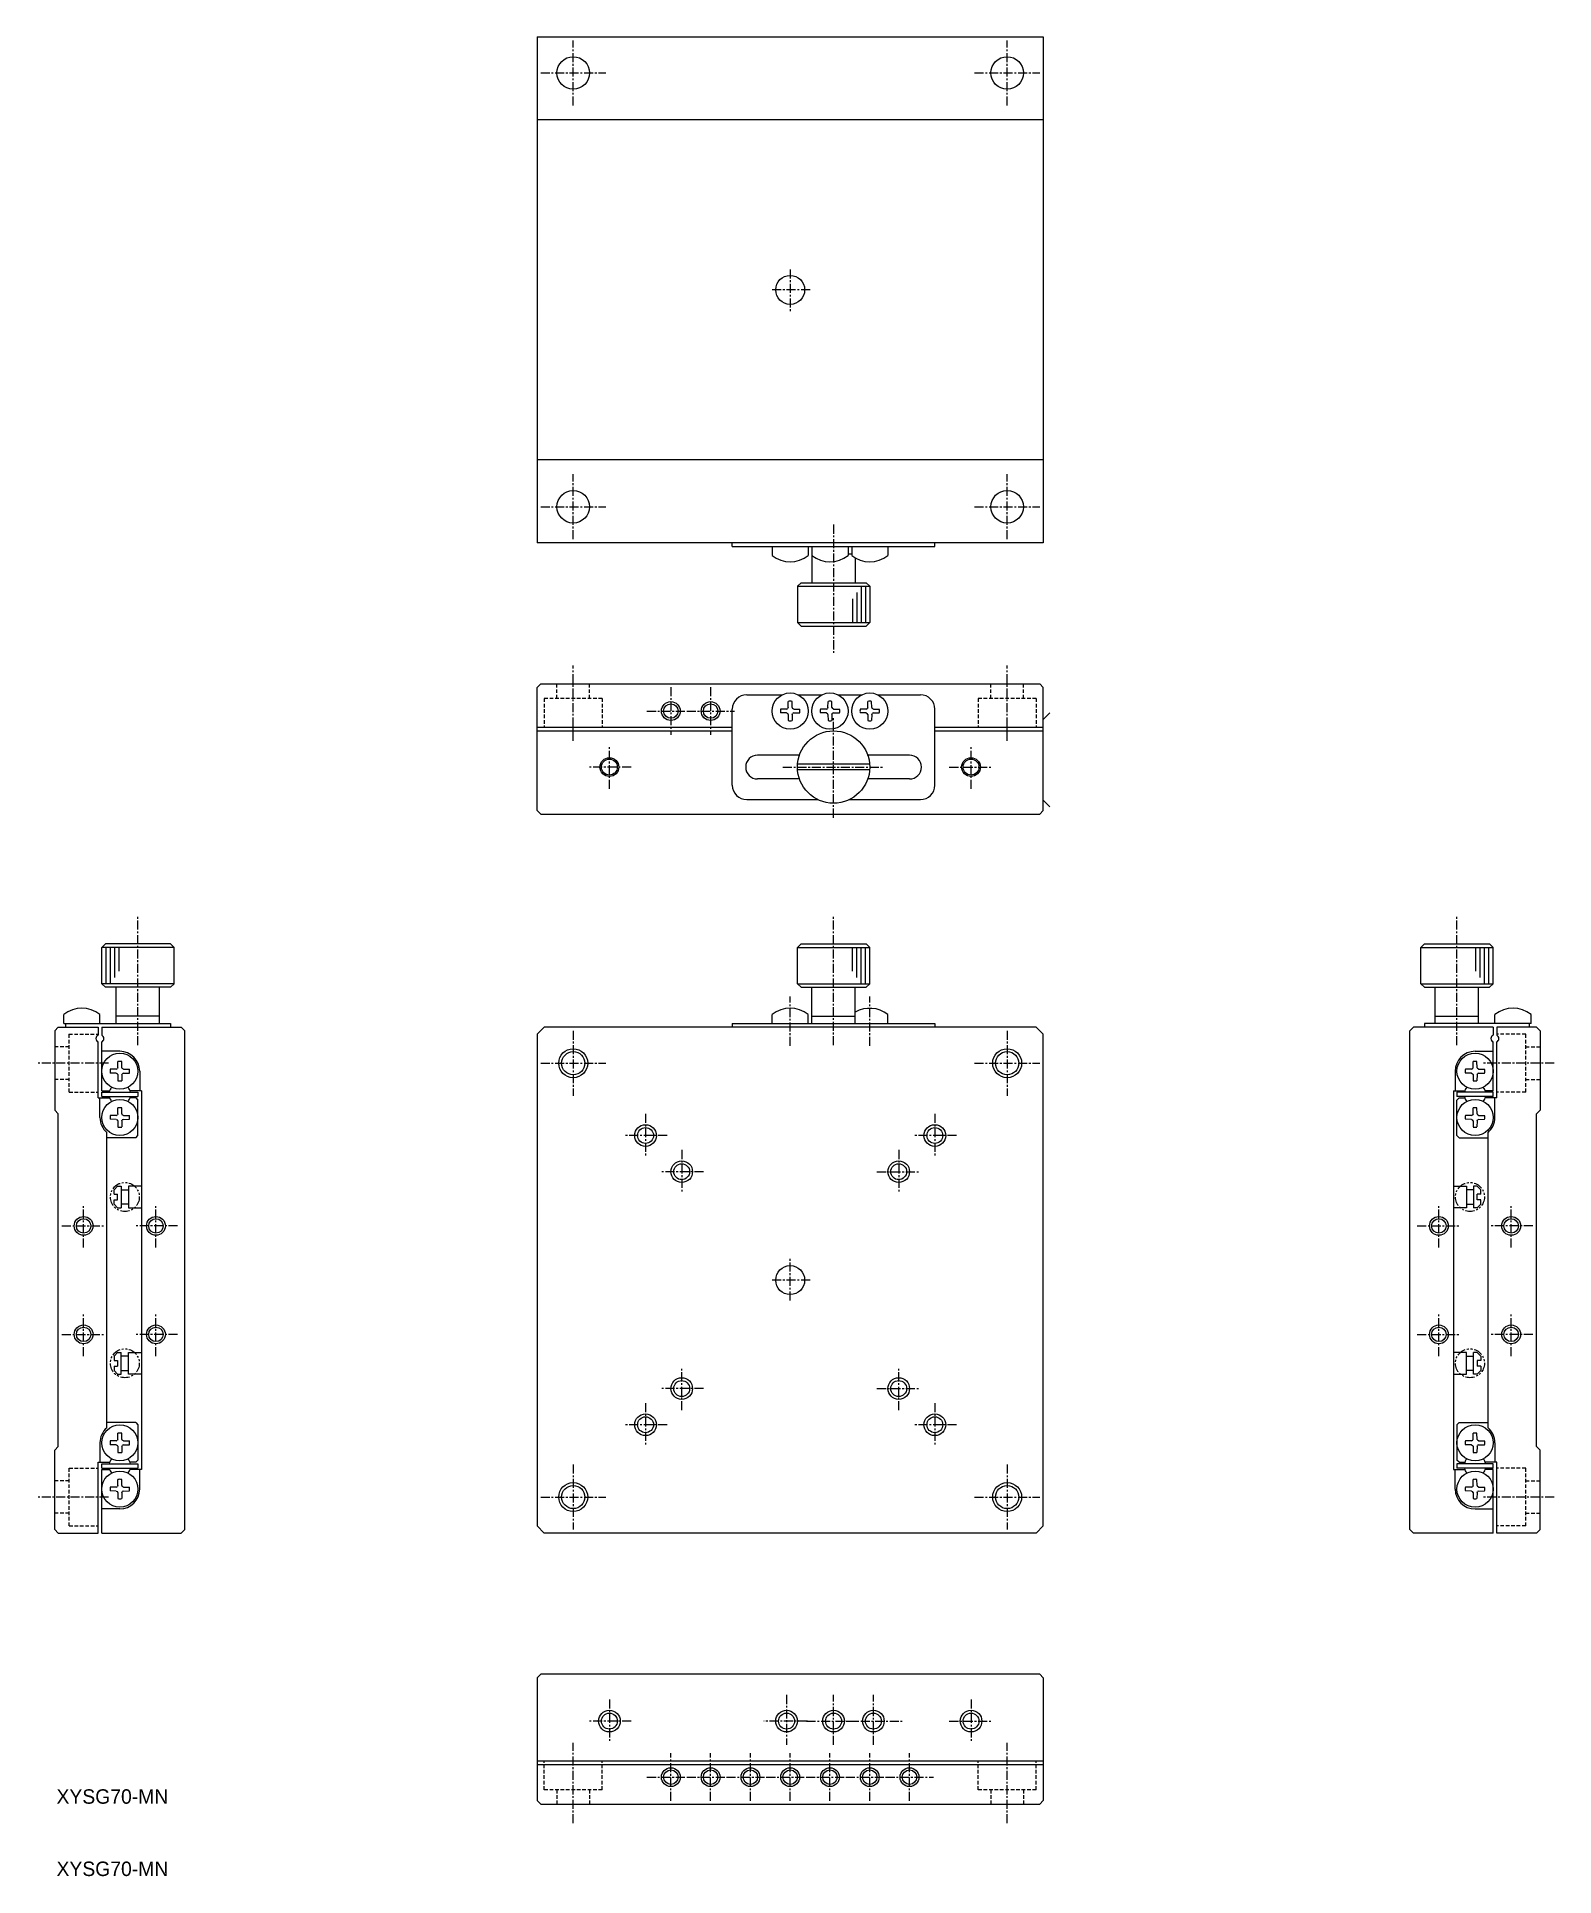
# Model space of a CAD drawing. Extents: x 83 to 293, y 58 to 313.
import ezdxf

# ---------------------------------------------------------------- set-up
doc = ezdxf.new("R2010")
doc.units = 0
for name, pattern in [('CENTER', [2, 1.25, -0.25, 0.25, -0.25]), ('DASHED', [0.75, 0.5, -0.25]), ('PHANTOM', [2.5, 1.25, -0.25, 0.25, -0.25, 0.25, -0.25])]:
    doc.linetypes.add(name, pattern=pattern)
doc.layers.get('0').update_dxf_attribs({"linetype": 'CONTINUOUS'})
doc.layers.add('CENTER', color=1, linetype='CENTER')

msp = doc.modelspace()

# ---------------------------------------------------------------- linework, layer by layer
at = {"color": 7, "linetype": 'CONTINUOUS'}
for p, q in [((152.49, 312.66), (222.49, 312.66)), ((152.49, 312.66), (152.49, 242.66)), ((222.49, 312.66), (222.49, 242.66)), ((222.49, 301.16), (152.49, 301.16)), ((222.49, 254.16), (152.49, 254.16)), ((222.49, 242.66), (152.49, 242.66)), ((179.49, 242.16), (179.49, 242.66)), ((179.49, 242.16), (207.49, 242.16)), ((184.99, 242.16), (184.99, 240.94)), ((189.99, 242.16), (189.99, 240.94)), ((190.49, 242.16), (190.49, 240.94)), ((195.49, 242.16), (195.49, 240.94)), ((195.99, 242.16), (195.99, 240.94)), ((200.99, 242.16), (200.99, 240.94)), ((207.49, 242.16), (207.49, 242.66)), ((190.49, 240.94), (190.49, 237.16)), ((195.49, 241.16), (195.99, 241.16)), ((196.49, 240.6), (196.49, 237.16)), ((188.49, 236.66), (188.99, 237.16)), ((188.49, 236.66), (198.49, 236.66)), ((188.49, 236.66), (188.49, 231.66)), ((188.99, 237.16), (197.99, 237.16)), ((197.99, 237.16), (198.49, 236.66)), ((198.49, 236.66), (198.49, 231.66)), ((188.49, 231.66), (198.49, 231.66)), ((188.99, 231.16), (188.49, 231.66)), ((198.49, 231.66), (197.99, 231.16)), ((188.99, 231.16), (197.99, 231.16)), ((152.99, 223.16), (152.49, 222.66)), ((152.49, 205.66), (152.49, 222.66)), ((152.99, 223.16), (221.99, 223.16)), ((181.49, 221.66), (186.4, 221.66)), ((188.58, 221.66), (191.9, 221.66)), ((194.08, 221.66), (197.4, 221.66)), ((199.58, 221.66), (205.49, 221.66)), ((221.99, 223.16), (222.49, 222.66)), ((222.49, 205.66), (222.49, 222.66)), ((179.49, 209.16), (179.49, 219.66)), ((186.99, 219.69), (186.16, 219.67)), ((186.99, 219.14), (186.16, 219.15)), ((186.99, 219.69), (187.15, 219.76)), ((186.99, 219.14), (187.15, 219.07)), ((187.21, 219.9), (187.15, 219.76)), ((187.21, 218.93), (187.15, 219.07)), ((187.21, 219.9), (187.23, 220.74)), ((187.21, 218.93), (187.23, 218.09)), ((187.76, 219.9), (187.75, 220.74)), ((187.76, 218.93), (187.75, 218.09)), ((187.76, 219.9), (187.82, 219.76)), ((187.76, 218.93), (187.82, 219.07)), ((187.99, 219.69), (187.82, 219.76)), ((187.99, 219.14), (187.82, 219.07)), ((187.99, 219.69), (188.81, 219.67)), ((187.99, 219.14), (188.81, 219.15)), ((192.49, 219.69), (191.66, 219.67)), ((192.49, 219.14), (191.66, 219.15)), ((192.49, 219.69), (192.65, 219.76)), ((192.49, 219.14), (192.65, 219.07)), ((192.71, 219.9), (192.65, 219.76)), ((192.71, 218.93), (192.65, 219.07)), ((192.71, 219.9), (192.73, 220.74)), ((192.71, 218.93), (192.73, 218.09)), ((193.26, 219.9), (193.25, 220.74)), ((193.26, 218.93), (193.25, 218.09)), ((193.26, 219.9), (193.32, 219.76)), ((193.26, 218.93), (193.32, 219.07)), ((193.49, 219.69), (193.32, 219.76)), ((193.49, 219.14), (193.32, 219.07)), ((193.49, 219.69), (194.31, 219.67)), ((193.49, 219.14), (194.31, 219.15)), ((197.99, 219.69), (197.16, 219.67)), ((197.99, 219.14), (197.16, 219.15)), ((197.99, 219.69), (198.15, 219.76)), ((197.99, 219.14), (198.15, 219.07)), ((198.21, 219.9), (198.15, 219.76)), ((198.21, 218.93), (198.15, 219.07)), ((198.21, 219.9), (198.23, 220.74)), ((198.21, 218.93), (198.23, 218.09)), ((198.76, 219.9), (198.75, 220.74)), ((198.76, 218.93), (198.75, 218.09)), ((198.76, 219.9), (198.82, 219.76)), ((198.76, 218.93), (198.82, 219.07)), ((198.99, 219.69), (198.82, 219.76)), ((198.99, 219.14), (198.82, 219.07)), ((198.99, 219.69), (199.81, 219.67)), ((198.99, 219.14), (199.81, 219.15)), ((207.49, 209.16), (207.49, 219.66)), ((152.49, 217.16), (179.49, 217.16)), ((152.49, 216.66), (179.49, 216.66)), ((207.49, 217.16), (222.49, 217.16)), ((207.49, 216.66), (222.49, 216.66)), ((188.84, 213.31), (182.99, 213.31)), ((198.47, 212.06), (188.5, 212.06)), ((198.47, 211.26), (188.5, 211.26)), ((203.99, 213.31), (198.13, 213.31)), ((188.7, 210.01), (182.99, 210.01)), ((203.99, 210.01), (198.27, 210.01)), ((181.49, 207.16), (191.31, 207.16)), ((195.67, 207.16), (205.49, 207.16)), ((152.99, 205.16), (152.49, 205.66)), ((152.99, 205.16), (221.99, 205.16)), ((222.49, 205.66), (221.99, 205.16)), ((92.3, 186.7), (92.8, 187.2)), ((102.3, 186.7), (92.3, 186.7)), ((92.3, 181.7), (92.3, 186.7)), ((101.8, 187.2), (92.8, 187.2)), ((101.8, 187.2), (102.3, 186.7)), ((102.3, 181.7), (102.3, 186.7)), ((188.99, 187.2), (188.49, 186.7)), ((188.49, 186.7), (198.49, 186.7)), ((188.49, 181.7), (188.49, 186.7)), ((188.99, 187.2), (197.99, 187.2)), ((198.49, 186.7), (197.99, 187.2)), ((198.49, 181.7), (198.49, 186.7)), ((275.18, 187.2), (274.68, 186.7)), ((274.68, 186.7), (284.68, 186.7)), ((274.68, 181.7), (274.68, 186.7)), ((275.18, 187.2), (284.18, 187.2)), ((284.68, 186.7), (284.18, 187.2)), ((284.68, 181.7), (284.68, 186.7)), ((102.3, 181.7), (92.3, 181.7)), ((92.8, 181.2), (92.3, 181.7)), ((101.8, 181.2), (92.8, 181.2)), ((94.3, 176.2), (94.3, 181.2)), ((100.3, 176.2), (100.3, 181.2)), ((102.3, 181.7), (101.8, 181.2)), ((188.49, 181.7), (198.49, 181.7)), ((188.49, 181.7), (188.99, 181.2)), ((188.99, 181.2), (197.99, 181.2)), ((190.49, 176.2), (190.49, 181.2)), ((196.49, 176.2), (196.49, 181.2)), ((197.99, 181.2), (198.49, 181.7)), ((274.68, 181.7), (284.68, 181.7)), ((274.68, 181.7), (275.18, 181.2)), ((275.18, 181.2), (284.18, 181.2)), ((276.68, 176.2), (276.68, 181.2)), ((282.68, 176.2), (282.68, 181.2)), ((284.18, 181.2), (284.68, 181.7)), ((86.3, 175.7), (85.8, 175.2)), ((86.3, 175.7), (91.8, 175.7)), ((87.05, 176.2), (87.05, 177.42)), ((87.05, 176.2), (101.8, 176.2)), ((87.3, 176.2), (87.3, 175.7)), ((91.8, 175.7), (91.8, 174.56)), ((92.05, 176.2), (92.05, 177.42)), ((92.3, 175.7), (103.3, 175.7)), ((92.3, 175.7), (92.3, 174.56)), ((100.3, 177.2), (94.3, 177.2)), ((101.8, 176.2), (101.8, 175.7)), ((103.3, 175.7), (103.8, 175.2)), ((152.49, 174.7), (153.49, 175.7)), ((221.49, 175.7), (153.49, 175.7)), ((179.49, 176.2), (179.49, 175.7)), ((179.49, 176.2), (207.49, 176.2)), ((184.99, 176.2), (184.99, 177.42)), ((189.99, 176.2), (189.99, 177.42)), ((190.49, 177.2), (196.49, 177.2)), ((200.99, 176.2), (200.99, 177.42)), ((207.49, 176.2), (207.49, 175.7)), ((222.49, 174.7), (221.49, 175.7)), ((273.68, 175.7), (273.18, 175.2)), ((284.68, 175.7), (273.68, 175.7)), ((275.18, 176.2), (275.18, 175.7)), ((289.93, 176.2), (275.18, 176.2)), ((276.68, 177.2), (282.68, 177.2)), ((284.68, 175.7), (284.68, 174.56)), ((284.93, 176.2), (284.93, 177.42)), ((285.18, 175.7), (285.18, 174.56)), ((290.68, 175.7), (285.18, 175.7)), ((289.68, 176.2), (289.68, 175.7)), ((289.93, 176.2), (289.93, 177.42)), ((290.68, 175.7), (291.18, 175.2)), ((85.8, 175.2), (85.8, 164.2)), ((91.8, 165.9), (91.8, 173.64)), ((92.3, 166.9), (92.3, 173.64)), ((103.8, 106.2), (103.8, 175.2)), ((152.49, 174.7), (152.49, 106.7)), ((222.49, 106.7), (222.49, 174.7)), ((273.18, 106.2), (273.18, 175.2)), ((284.68, 166.9), (284.68, 173.64)), ((285.18, 165.9), (285.18, 173.64)), ((291.18, 175.2), (291.18, 164.2)), ((94.8, 172.35), (92.3, 172.35)), ((94.52, 170.08), (94.54, 170.93)), ((95.07, 170.08), (95.06, 170.93)), ((281.91, 170.08), (281.92, 170.93)), ((282.18, 172.35), (284.68, 172.35)), ((282.46, 170.08), (282.44, 170.93)), ((94.3, 169.88), (93.47, 169.86)), ((94.3, 169.33), (93.47, 169.34)), ((94.3, 169.88), (94.46, 169.95)), ((94.3, 169.33), (94.46, 169.25)), ((94.52, 170.08), (94.46, 169.95)), ((94.52, 169.12), (94.46, 169.25)), ((94.52, 169.12), (94.54, 168.28)), ((95.07, 169.12), (95.06, 168.28)), ((95.07, 170.08), (95.13, 169.95)), ((95.07, 169.12), (95.13, 169.25)), ((95.29, 169.88), (95.13, 169.95)), ((95.29, 169.33), (95.13, 169.25)), ((95.29, 169.88), (96.12, 169.86)), ((95.29, 169.33), (96.12, 169.34)), ((97.55, 169.6), (97.55, 166.9)), ((279.43, 169.6), (279.43, 166.9)), ((281.68, 169.88), (280.86, 169.86)), ((281.68, 169.33), (280.86, 169.34)), ((281.68, 169.88), (281.85, 169.95)), ((281.68, 169.33), (281.85, 169.25)), ((281.91, 170.08), (281.85, 169.95)), ((281.91, 169.12), (281.85, 169.25)), ((281.91, 169.12), (281.92, 168.28)), ((282.46, 169.12), (282.44, 168.28)), ((282.46, 170.08), (282.52, 169.95)), ((282.46, 169.12), (282.52, 169.25)), ((282.68, 169.88), (282.52, 169.95)), ((282.68, 169.33), (282.52, 169.25)), ((282.68, 169.88), (283.51, 169.86)), ((282.68, 169.33), (283.51, 169.34)), ((91.8, 165.9), (93.38, 165.9)), ((92.05, 163.2), (92.05, 165.9)), ((92.3, 166.9), (93.38, 166.9)), ((92.3, 166.1), (92.3, 166.7)), ((92.3, 166.7), (97.3, 166.7)), ((92.3, 166.1), (97.3, 166.1)), ((97.8, 166.9), (96.21, 166.9)), ((97, 165.9), (96.21, 165.9)), ((97, 165.9), (97.3, 165.6)), ((97.3, 166.7), (97.3, 166.1)), ((97.3, 160.7), (97.3, 165.6)), ((97.8, 166.9), (97.8, 114.5)), ((279.18, 166.9), (279.18, 114.5)), ((279.18, 166.9), (280.77, 166.9)), ((279.68, 166.7), (279.68, 166.1)), ((284.68, 166.7), (279.68, 166.7)), ((284.68, 166.1), (279.68, 166.1)), ((279.98, 165.9), (279.68, 165.6)), ((279.68, 160.7), (279.68, 165.6)), ((279.98, 165.9), (280.77, 165.9)), ((284.68, 166.9), (283.6, 166.9)), ((285.18, 165.9), (283.6, 165.9)), ((284.68, 166.1), (284.68, 166.7)), ((284.93, 163.2), (284.93, 165.9)), ((85.8, 164.2), (86.3, 163.7)), ((86.3, 117.7), (86.3, 163.7)), ((94.3, 163.48), (93.47, 163.46)), ((94.3, 162.93), (93.47, 162.94)), ((94.3, 163.48), (94.46, 163.55)), ((94.3, 162.93), (94.46, 162.85)), ((94.52, 163.68), (94.46, 163.55)), ((94.52, 162.72), (94.46, 162.85)), ((94.52, 163.68), (94.54, 164.53)), ((95.07, 163.68), (95.06, 164.53)), ((95.07, 163.68), (95.13, 163.55)), ((95.07, 162.72), (95.13, 162.85)), ((95.29, 163.48), (95.13, 163.55)), ((95.29, 162.93), (95.13, 162.85)), ((95.29, 163.48), (96.12, 163.46)), ((95.29, 162.93), (96.12, 162.94)), ((281.68, 163.48), (280.86, 163.46)), ((281.68, 162.93), (280.86, 162.94)), ((281.68, 163.48), (281.85, 163.55)), ((281.68, 162.93), (281.85, 162.85)), ((281.91, 163.68), (281.85, 163.55)), ((281.91, 162.72), (281.85, 162.85)), ((281.91, 163.68), (281.92, 164.53)), ((282.46, 163.68), (282.44, 164.53)), ((282.46, 163.68), (282.52, 163.55)), ((282.46, 162.72), (282.52, 162.85)), ((282.68, 163.48), (282.52, 163.55)), ((282.68, 162.93), (282.52, 162.85)), ((282.68, 163.48), (283.51, 163.46)), ((282.68, 162.93), (283.51, 162.94)), ((291.18, 164.2), (290.68, 163.7)), ((290.68, 117.7), (290.68, 163.7)), ((93, 120.28), (93, 161.12)), ((97, 160.4), (93, 160.4)), ((94.52, 162.72), (94.54, 161.88)), ((95.07, 162.72), (95.06, 161.88)), ((97, 160.4), (97.3, 160.7)), ((279.98, 160.4), (279.68, 160.7)), ((279.98, 160.4), (283.98, 160.4)), ((281.91, 162.72), (281.92, 161.88)), ((282.46, 162.72), (282.44, 161.88)), ((283.98, 120.28), (283.98, 161.12)), ((94.5, 153.7), (94, 153.2)), ((94, 152.6), (94, 153.2)), ((94.5, 153.7), (95, 153.7)), ((95, 153.7), (95, 150.7)), ((95, 153.2), (96, 153.2)), ((96, 153.7), (96, 150.7)), ((97.8, 153.7), (96, 153.7)), ((279.18, 153.7), (280.98, 153.7)), ((280.98, 153.7), (280.98, 150.7)), ((281.98, 153.2), (280.98, 153.2)), ((282.48, 153.7), (281.98, 153.7)), ((281.98, 153.7), (281.98, 150.7)), ((282.48, 153.7), (282.98, 153.2)), ((282.98, 152.6), (282.98, 153.2)), ((94, 152.6), (94.5, 152.6)), ((94, 151.2), (94, 151.8)), ((94, 151.8), (94.5, 151.8)), ((94.5, 150.7), (94, 151.2)), ((94.5, 151.8), (94.5, 152.6)), ((94.5, 150.7), (95, 150.7)), ((96, 151.2), (95, 151.2)), ((96, 150.7), (97.8, 150.7)), ((280.98, 150.7), (279.18, 150.7)), ((280.98, 151.2), (281.98, 151.2)), ((282.48, 150.7), (281.98, 150.7)), ((282.48, 151.8), (282.48, 152.6)), ((282.98, 152.6), (282.48, 152.6)), ((282.98, 151.8), (282.48, 151.8)), ((282.48, 150.7), (282.98, 151.2)), ((282.98, 151.2), (282.98, 151.8)), ((94.5, 130.7), (94, 130.2)), ((94, 130.2), (94, 129.6)), ((94.5, 130.7), (95, 130.7)), ((95, 127.7), (95, 130.7)), ((96, 130.2), (95, 130.2)), ((96, 127.7), (96, 130.7)), ((96, 130.7), (97.8, 130.7)), ((280.98, 130.7), (279.18, 130.7)), ((280.98, 127.7), (280.98, 130.7)), ((280.98, 130.2), (281.98, 130.2)), ((282.48, 130.7), (281.98, 130.7)), ((281.98, 127.7), (281.98, 130.7)), ((282.48, 130.7), (282.98, 130.2)), ((282.98, 130.2), (282.98, 129.6)), ((94, 129.6), (94.5, 129.6)), ((94, 128.8), (94, 128.2)), ((94, 128.8), (94.5, 128.8)), ((94.5, 127.7), (94, 128.2)), ((94.5, 129.6), (94.5, 128.8)), ((94.5, 127.7), (95, 127.7)), ((95, 128.2), (96, 128.2)), ((97.8, 127.7), (96, 127.7)), ((279.18, 127.7), (280.98, 127.7)), ((281.98, 128.2), (280.98, 128.2)), ((282.48, 127.7), (281.98, 127.7)), ((282.98, 129.6), (282.48, 129.6)), ((282.48, 129.6), (282.48, 128.8)), ((282.98, 128.8), (282.48, 128.8)), ((282.48, 127.7), (282.98, 128.2)), ((282.98, 128.8), (282.98, 128.2)), ((97, 121), (93, 121)), ((97, 121), (97.3, 120.7)), ((97.3, 120.7), (97.3, 115.8)), ((279.98, 121), (279.68, 120.7)), ((279.68, 120.7), (279.68, 115.8)), ((279.98, 121), (283.98, 121)), ((86.3, 117.7), (85.8, 117.2)), ((85.8, 106.2), (85.8, 117.2)), ((92.05, 118.2), (92.05, 115.5)), ((94.3, 118.48), (93.47, 118.46)), ((94.3, 117.93), (93.47, 117.94)), ((94.3, 118.48), (94.46, 118.55)), ((94.3, 117.93), (94.46, 117.85)), ((94.52, 118.68), (94.46, 118.55)), ((94.52, 117.72), (94.46, 117.85)), ((94.52, 118.68), (94.54, 119.53)), ((94.52, 117.72), (94.54, 116.88)), ((95.07, 118.68), (95.06, 119.53)), ((95.07, 117.72), (95.06, 116.88)), ((95.07, 118.68), (95.13, 118.55)), ((95.07, 117.72), (95.13, 117.85)), ((95.29, 118.48), (95.13, 118.55)), ((95.29, 117.93), (95.13, 117.85)), ((95.29, 118.48), (96.12, 118.46)), ((95.29, 117.93), (96.12, 117.94)), ((281.68, 118.48), (280.86, 118.46)), ((281.68, 117.93), (280.86, 117.94)), ((281.68, 118.48), (281.85, 118.55)), ((281.68, 117.93), (281.85, 117.85)), ((281.91, 118.68), (281.85, 118.55)), ((281.91, 117.72), (281.85, 117.85)), ((281.91, 118.68), (281.92, 119.53)), ((281.91, 117.72), (281.92, 116.88)), ((282.46, 118.68), (282.44, 119.53)), ((282.46, 117.72), (282.44, 116.88)), ((282.46, 118.68), (282.52, 118.55)), ((282.46, 117.72), (282.52, 117.85)), ((282.68, 118.48), (282.52, 118.55)), ((282.68, 117.93), (282.52, 117.85)), ((282.68, 118.48), (283.51, 118.46)), ((282.68, 117.93), (283.51, 117.94)), ((284.93, 118.2), (284.93, 115.5)), ((290.68, 117.7), (291.18, 117.2)), ((291.18, 106.2), (291.18, 117.2)), ((91.8, 115.5), (93.38, 115.5)), ((91.8, 105.7), (91.8, 115.5)), ((92.3, 114.7), (92.3, 115.3)), ((92.3, 115.3), (97.3, 115.3)), ((92.3, 114.7), (97.3, 114.7)), ((92.3, 114.5), (93.38, 114.5)), ((92.3, 105.7), (92.3, 114.5)), ((97, 115.5), (96.21, 115.5)), ((97.8, 114.5), (96.21, 114.5)), ((97, 115.5), (97.3, 115.8)), ((97.3, 115.3), (97.3, 114.7)), ((97.55, 111.8), (97.55, 114.5)), ((279.18, 114.5), (280.77, 114.5)), ((279.43, 111.8), (279.43, 114.5)), ((279.98, 115.5), (279.68, 115.8)), ((279.68, 115.3), (279.68, 114.7)), ((284.68, 115.3), (279.68, 115.3)), ((284.68, 114.7), (279.68, 114.7)), ((279.98, 115.5), (280.77, 115.5)), ((285.18, 115.5), (283.6, 115.5)), ((284.68, 114.5), (283.6, 114.5)), ((284.68, 114.7), (284.68, 115.3)), ((284.68, 105.7), (284.68, 114.5)), ((285.18, 105.7), (285.18, 115.5)), ((94.3, 112.08), (93.47, 112.06)), ((94.3, 112.08), (94.46, 112.15)), ((94.52, 112.28), (94.46, 112.15)), ((94.52, 112.28), (94.54, 113.13)), ((95.07, 112.28), (95.06, 113.13)), ((95.07, 112.28), (95.13, 112.15)), ((95.29, 112.08), (95.13, 112.15)), ((95.29, 112.08), (96.12, 112.06)), ((281.68, 112.08), (280.86, 112.06)), ((281.68, 112.08), (281.85, 112.15)), ((281.91, 112.28), (281.85, 112.15)), ((281.91, 112.28), (281.92, 113.13)), ((282.46, 112.28), (282.44, 113.13)), ((282.46, 112.28), (282.52, 112.15)), ((282.68, 112.08), (282.52, 112.15)), ((282.68, 112.08), (283.51, 112.06)), ((94.3, 111.53), (93.47, 111.54)), ((94.3, 111.53), (94.46, 111.45)), ((94.52, 111.32), (94.46, 111.45)), ((94.52, 111.32), (94.54, 110.48)), ((95.07, 111.32), (95.06, 110.48)), ((95.07, 111.32), (95.13, 111.45)), ((95.29, 111.53), (95.13, 111.45)), ((95.29, 111.53), (96.12, 111.54)), ((281.68, 111.53), (280.86, 111.54)), ((281.68, 111.53), (281.85, 111.45)), ((281.91, 111.32), (281.85, 111.45)), ((281.91, 111.32), (281.92, 110.48)), ((282.46, 111.32), (282.44, 110.48)), ((282.46, 111.32), (282.52, 111.45)), ((282.68, 111.53), (282.52, 111.45)), ((282.68, 111.53), (283.51, 111.54)), ((94.8, 109.05), (92.3, 109.05)), ((282.18, 109.05), (284.68, 109.05)), ((86.3, 105.7), (85.8, 106.2)), ((86.3, 105.7), (91.8, 105.7)), ((92.3, 105.7), (103.3, 105.7)), ((103.3, 105.7), (103.8, 106.2)), ((153.49, 105.7), (152.49, 106.7)), ((221.49, 105.7), (153.49, 105.7)), ((222.49, 106.7), (221.49, 105.7)), ((273.68, 105.7), (273.18, 106.2)), ((284.68, 105.7), (273.68, 105.7)), ((290.68, 105.7), (285.18, 105.7)), ((290.68, 105.7), (291.18, 106.2)), ((152.49, 85.71), (152.99, 86.21)), ((152.49, 85.71), (152.49, 68.71)), ((221.99, 86.21), (152.99, 86.21)), ((221.99, 86.21), (222.49, 85.71)), ((222.49, 85.71), (221.99, 86.21)), ((222.49, 85.71), (222.49, 68.71)), ((152.49, 74.21), (222.49, 74.21)), ((152.49, 73.71), (222.49, 73.71)), ((152.99, 68.21), (152.49, 68.71)), ((152.99, 68.21), (152.49, 68.71)), ((222.49, 68.71), (221.99, 68.21)), ((221.99, 68.21), (222.49, 68.71)), ((221.99, 68.21), (222.49, 68.71)), ((221.99, 68.21), (222.49, 68.71)), ((152.99, 68.21), (221.99, 68.21))]:
    msp.add_line(p, q, dxfattribs=at)
at = {"color": 3, "linetype": 'CONTINUOUS'}
for p, q in [((197.29, 236.66), (197.29, 231.66)), ((197.89, 236.66), (197.89, 231.66)), ((196.09, 234.93), (196.09, 231.66)), ((196.69, 235.8), (196.69, 231.66)), ((223.41, 219.16), (222.49, 218.24)), ((222.49, 207.09), (223.41, 206.16)), ((92.9, 181.7), (92.9, 186.7)), ((93.5, 181.7), (93.5, 186.7)), ((94.1, 182.57), (94.1, 186.7)), ((94.7, 183.44), (94.7, 186.7)), ((196.09, 183.44), (196.09, 186.7)), ((196.69, 182.57), (196.69, 186.7)), ((197.29, 181.7), (197.29, 186.7)), ((197.89, 181.7), (197.89, 186.7)), ((282.28, 183.44), (282.28, 186.7)), ((282.88, 182.57), (282.88, 186.7)), ((283.48, 181.7), (283.48, 186.7)), ((284.08, 181.7), (284.08, 186.7))]:
    msp.add_line(p, q, dxfattribs=at)
at = {"color": 3, "linetype": 'DASHED'}
for p, q in [((155.24, 221.16), (155.24, 223.16)), ((159.74, 221.16), (159.74, 223.16)), ((215.24, 221.16), (215.24, 223.16)), ((219.74, 221.16), (219.74, 223.16)), ((153.49, 221.16), (153.49, 217.16)), ((161.49, 221.16), (153.49, 221.16)), ((161.49, 221.16), (161.49, 217.16)), ((213.49, 221.16), (213.49, 217.16)), ((221.49, 221.16), (213.49, 221.16)), ((221.49, 221.16), (221.49, 217.16)), ((87.77, 174.7), (91.8, 174.7)), ((87.8, 166.7), (87.8, 174.7)), ((289.18, 174.7), (285.18, 174.7)), ((289.18, 166.7), (289.18, 174.7)), ((87.8, 172.95), (85.8, 172.95)), ((289.18, 172.95), (291.18, 172.95)), ((87.8, 168.45), (85.8, 168.45)), ((289.18, 168.45), (291.18, 168.45)), ((87.79, 166.7), (91.8, 166.7)), ((289.18, 166.7), (285.18, 166.7)), ((87.79, 114.7), (91.8, 114.7)), ((87.8, 106.7), (87.8, 114.7)), ((289.18, 114.7), (285.18, 114.7)), ((289.18, 106.7), (289.18, 114.7)), ((87.8, 112.95), (85.8, 112.95)), ((289.18, 112.95), (291.18, 112.95)), ((87.8, 108.45), (85.8, 108.45)), ((289.18, 108.45), (291.18, 108.45)), ((87.79, 106.7), (91.8, 106.7)), ((289.18, 106.7), (285.18, 106.7)), ((153.49, 70.21), (153.49, 74.21)), ((161.49, 70.21), (161.49, 74.21)), ((213.49, 70.21), (213.49, 74.21)), ((221.49, 70.21), (221.49, 74.21)), ((161.49, 70.21), (153.49, 70.21)), ((155.24, 70.21), (155.24, 68.21)), ((159.74, 70.21), (159.74, 68.21)), ((221.49, 70.21), (213.49, 70.21)), ((215.24, 70.21), (215.24, 68.21)), ((219.74, 70.21), (219.74, 68.21))]:
    msp.add_line(p, q, dxfattribs=at)
at = {"color": 7, "linetype": 'CONTINUOUS'}
for centre, radius in [((157.49, 307.66), 2.25), ((157.49, 307.66), 2.25), ((217.49, 307.66), 2.25), ((187.49, 277.66), 2), ((157.49, 247.66), 2.25), ((217.49, 247.66), 2.25), ((187.49, 219.41), 2.5), ((192.99, 219.41), 2.5), ((198.49, 219.41), 2.5), ((170.99, 219.41), 1), ((176.49, 219.41), 1), ((193.49, 211.66), 5), ((162.49, 211.66), 1.1), ((212.49, 211.66), 1.1), ((94.8, 169.6), 2.5), ((157.49, 170.7), 1.6), ((217.49, 170.7), 1.6), ((282.18, 169.6), 2.5), ((94.8, 163.2), 2.5), ((282.18, 163.2), 2.5), ((167.49, 160.7), 1.1), ((207.49, 160.7), 1.1), ((172.49, 155.7), 1.1), ((202.49, 155.7), 1.1), ((89.8, 148.2), 1), ((99.8, 148.2), 1), ((277.18, 148.2), 1), ((287.18, 148.2), 1), ((187.49, 140.7), 2), ((89.8, 133.2), 1), ((99.8, 133.2), 1), ((277.18, 133.2), 1), ((287.18, 133.2), 1), ((172.49, 125.7), 1.1), ((202.49, 125.7), 1.1), ((94.8, 118.2), 2.5), ((167.49, 120.7), 1.1), ((207.49, 120.7), 1.1), ((282.18, 118.2), 2.5), ((94.8, 111.8), 2.5), ((157.49, 110.7), 1.6), ((217.49, 110.7), 1.6), ((282.18, 111.8), 2.5), ((162.49, 79.71), 1.1), ((186.99, 79.71), 1.1), ((193.49, 79.71), 1.1), ((198.99, 79.71), 1.1), ((212.49, 79.71), 1.1), ((170.99, 71.96), 1), ((176.49, 71.96), 1), ((181.99, 71.96), 1), ((187.49, 71.96), 1), ((192.99, 71.96), 1), ((198.49, 71.96), 1), ((203.99, 71.96), 1)]:
    msp.add_circle(centre, radius, dxfattribs=at)
at = {"color": 3, "linetype": 'CONTINUOUS'}
for centre, radius in [((170.99, 219.41), 1.3), ((176.49, 219.41), 1.3), ((162.49, 211.66), 1.3), ((212.49, 211.66), 1.3), ((157.49, 170.7), 2), ((217.49, 170.7), 2), ((167.49, 160.7), 1.5), ((207.49, 160.7), 1.5), ((172.49, 155.7), 1.5), ((202.49, 155.7), 1.5), ((89.8, 148.2), 1.3), ((99.8, 148.2), 1.3), ((277.18, 148.2), 1.3), ((287.18, 148.2), 1.3), ((89.8, 133.2), 1.3), ((99.8, 133.2), 1.3), ((277.18, 133.2), 1.3), ((287.18, 133.2), 1.3), ((172.49, 125.7), 1.5), ((202.49, 125.7), 1.5), ((167.49, 120.7), 1.5), ((207.49, 120.7), 1.5), ((157.49, 110.7), 2), ((217.49, 110.7), 2), ((162.49, 79.71), 1.5), ((186.99, 79.71), 1.5), ((193.49, 79.71), 1.5), ((198.99, 79.71), 1.5), ((212.49, 79.71), 1.5), ((170.99, 71.96), 1.3), ((176.49, 71.96), 1.3), ((181.99, 71.96), 1.3), ((187.49, 71.96), 1.3), ((192.99, 71.96), 1.3), ((198.49, 71.96), 1.3), ((203.99, 71.96), 1.3)]:
    msp.add_circle(centre, radius, dxfattribs=at)
at = {"color": 3, "linetype": 'PHANTOM'}
for centre in [(95.5, 152.2), (281.48, 152.2), (95.5, 129.2), (281.48, 129.2)]:
    msp.add_circle(centre, 2, dxfattribs=at)
at = {"color": 7, "linetype": 'CONTINUOUS'}
for centre, radius, start, end in [((187.49, 244.06), 4, 231.3178, 308.6822), ((192.99, 244.06), 4, 231.3178, 308.6822), ((198.49, 244.06), 4, 231.3178, 308.6822), ((181.49, 219.66), 2, 90, 180), ((205.49, 219.66), 2, 0, 90), ((187.49, 219.41), 1.35, 168.8959, 191.1041), ((187.49, 219.41), 1.35, 78.8959, 101.1041), ((187.49, 219.41), 1.35, 348.8959, 11.1041), ((192.99, 219.41), 1.35, 168.8959, 191.1041), ((192.99, 219.41), 1.35, 78.8959, 101.1041), ((192.99, 219.41), 1.35, 348.8959, 11.1041), ((198.49, 219.41), 1.35, 168.8959, 191.1041), ((198.49, 219.41), 1.35, 78.8959, 101.1041), ((198.49, 219.41), 1.35, 348.8959, 11.1041), ((187.49, 219.41), 1.35, 258.8959, 281.1041), ((192.99, 219.41), 1.35, 258.8959, 281.1041), ((198.49, 219.41), 1.35, 258.8959, 281.1041), ((182.99, 211.66), 1.65, 90, 270), ((203.99, 211.66), 1.65, 270, 90), ((181.49, 209.16), 2, 180, 270), ((205.49, 209.16), 2, 270, 0), ((89.55, 174.3), 4, 51.3178, 128.6822), ((187.49, 174.3), 4, 51.3178, 128.6822), ((198.49, 174.3), 4, 51.3178, 120), ((287.43, 174.3), 4, 51.3178, 128.6822), ((92, 174.1), 0.5, 113.5782, 246.4218), ((92.1, 174.1), 0.5, 293.5782, 66.4218), ((284.88, 174.1), 0.5, 113.5782, 246.4218), ((284.98, 174.1), 0.5, 293.5782, 66.4218), ((94.8, 169.6), 1.35, 78.8959, 101.1041), ((94.8, 169.6), 2.75, 0, 90), ((282.18, 169.6), 2.75, 90, 180), ((282.18, 169.6), 1.35, 78.8959, 101.1041), ((94.8, 169.6), 1.35, 168.8959, 191.1041), ((94.8, 169.6), 1.35, 258.8959, 281.1041), ((94.8, 169.6), 1.35, 348.8959, 11.1041), ((282.18, 169.6), 1.35, 168.8959, 191.1041), ((282.18, 169.6), 1.35, 258.8959, 281.1041), ((282.18, 169.6), 1.35, 348.8959, 11.1041), ((94.8, 166.4), 1.5, 139.4584, 168.463), ((94.8, 166.4), 1.5, 191.537, 220.5416), ((94.8, 166.4), 1.5, 11.537, 40.5416), ((94.8, 166.4), 1.5, 319.4584, 348.4631), ((282.18, 166.4), 1.5, 139.4584, 168.463), ((282.18, 166.4), 1.5, 191.5369, 220.5416), ((282.18, 166.4), 1.5, 11.537, 40.5416), ((282.18, 166.4), 1.5, 319.4584, 348.463), ((94.8, 163.2), 2.75, 180, 229.1149), ((94.8, 163.2), 1.35, 168.8959, 191.1041), ((94.8, 163.2), 1.35, 78.8959, 101.1041), ((94.8, 163.2), 1.35, 348.8959, 11.1041), ((282.18, 163.2), 1.35, 168.8959, 191.1041), ((282.18, 163.2), 1.35, 78.8959, 101.1041), ((282.18, 163.2), 1.35, 348.8959, 11.1041), ((282.18, 163.2), 2.75, 310.8851, 0), ((94.8, 163.2), 1.35, 258.8959, 281.1041), ((282.18, 163.2), 1.35, 258.8959, 281.1041), ((94.8, 118.2), 2.75, 130.8851, 180), ((282.18, 118.2), 2.75, 0, 49.1149), ((94.8, 118.2), 1.35, 168.8959, 191.1041), ((94.8, 118.2), 1.35, 78.8959, 101.1041), ((94.8, 118.2), 1.35, 348.8959, 11.1041), ((282.18, 118.2), 1.35, 168.8959, 191.1041), ((282.18, 118.2), 1.35, 78.8959, 101.1041), ((282.18, 118.2), 1.35, 348.8959, 11.1041), ((94.8, 115), 1.5, 139.4584, 168.463), ((94.8, 115), 1.5, 191.537, 220.5416), ((94.8, 118.2), 1.35, 258.8959, 281.1041), ((94.8, 115), 1.5, 11.537, 40.5416), ((94.8, 115), 1.5, 319.4584, 348.4631), ((282.18, 115), 1.5, 139.4584, 168.463), ((282.18, 115), 1.5, 191.5369, 220.5416), ((282.18, 118.2), 1.35, 258.8959, 281.1041), ((282.18, 115), 1.5, 11.537, 40.5416), ((282.18, 115), 1.5, 319.4584, 348.463), ((94.8, 111.8), 1.35, 168.8959, 191.1041), ((94.8, 111.8), 1.35, 78.8959, 101.1041), ((94.8, 111.8), 1.35, 348.8959, 11.1041), ((282.18, 111.8), 1.35, 168.8959, 191.1041), ((282.18, 111.8), 1.35, 78.8959, 101.1041), ((282.18, 111.8), 1.35, 348.8959, 11.1041), ((94.8, 111.8), 1.35, 258.8959, 281.1041), ((94.8, 111.8), 2.75, 270, 0), ((282.18, 111.8), 2.75, 180, 270), ((282.18, 111.8), 1.35, 258.8959, 281.1041)]:
    msp.add_arc(centre, radius, start, end, dxfattribs=at)
at = {"layer": 'CENTER', "color": 1, "linetype": 'CENTER'}
for p, q in [((157.49, 303.16), (157.49, 312.16)), ((217.49, 303.16), (217.49, 312.16)), ((152.99, 307.66), (161.99, 307.66)), ((212.99, 307.66), (221.99, 307.66)), ((187.49, 280.48), (187.49, 274.53)), ((190.24, 277.66), (184.84, 277.66)), ((157.49, 243.16), (157.49, 252.16)), ((217.49, 243.16), (217.49, 252.16)), ((152.99, 247.66), (161.99, 247.66)), ((212.99, 247.66), (221.99, 247.66)), ((193.49, 245.19), (193.49, 227.3)), ((157.49, 215.27), (157.49, 225.7)), ((217.49, 215.27), (217.49, 225.7)), ((170.99, 222.71), (170.99, 216.11)), ((176.49, 222.71), (176.49, 216.11)), ((167.69, 219.41), (174.29, 219.41)), ((173.19, 219.41), (179.79, 219.41)), ((193.49, 204.66), (193.49, 218.66)), ((162.49, 208.66), (162.49, 214.66)), ((212.49, 208.66), (212.49, 214.66)), ((165.49, 211.66), (159.49, 211.66)), ((186.49, 211.66), (200.49, 211.66)), ((209.49, 211.66), (215.49, 211.66)), ((97.3, 173.18), (97.3, 191.07)), ((193.49, 173.18), (193.49, 191.07)), ((279.68, 173.18), (279.68, 191.07)), ((187.49, 173.09), (187.49, 179.91)), ((198.49, 173.09), (198.49, 179.91)), ((157.49, 175.2), (157.49, 166.2)), ((217.49, 175.2), (217.49, 166.2)), ((93.25, 170.7), (83.32, 170.7)), ((152.99, 170.7), (161.99, 170.7)), ((212.99, 170.7), (221.99, 170.7)), ((293.12, 170.7), (283.36, 170.7)), ((167.49, 163.7), (167.49, 157.7)), ((207.49, 163.7), (207.49, 157.7)), ((170.49, 160.7), (164.49, 160.7)), ((210.49, 160.7), (204.49, 160.7)), ((172.49, 158.7), (172.49, 152.7)), ((202.49, 158.7), (202.49, 152.7)), ((175.49, 155.7), (169.49, 155.7)), ((199.49, 155.7), (205.49, 155.7)), ((89.8, 145.2), (89.8, 151.2)), ((99.8, 145.2), (99.8, 151.2)), ((277.18, 145.2), (277.18, 151.2)), ((287.18, 145.2), (287.18, 151.2)), ((86.8, 148.2), (92.8, 148.2)), ((102.8, 148.2), (96.8, 148.2)), ((274.18, 148.2), (280.18, 148.2)), ((290.18, 148.2), (284.18, 148.2)), ((187.49, 137.89), (187.49, 143.84)), ((190.24, 140.7), (184.84, 140.7)), ((89.8, 130.2), (89.8, 136.2)), ((99.77, 130.2), (99.77, 136.2)), ((277.18, 130.2), (277.18, 136.2)), ((287.18, 130.2), (287.18, 136.2)), ((86.8, 133.2), (92.8, 133.2)), ((102.8, 133.2), (96.8, 133.2)), ((274.18, 133.2), (280.18, 133.2)), ((290.18, 133.2), (284.18, 133.2)), ((172.49, 122.7), (172.49, 128.7)), ((202.49, 122.7), (202.49, 128.7)), ((175.49, 125.7), (169.49, 125.7)), ((199.49, 125.7), (205.49, 125.7)), ((167.49, 123.7), (167.49, 117.7)), ((207.49, 123.7), (207.49, 117.7)), ((170.49, 120.7), (164.49, 120.7)), ((210.49, 120.7), (204.49, 120.7)), ((157.49, 115.2), (157.49, 106.2)), ((217.49, 115.2), (217.49, 106.2)), ((93.25, 110.7), (83.32, 110.7)), ((152.99, 110.7), (161.99, 110.7)), ((212.99, 110.7), (221.99, 110.7)), ((293.12, 110.7), (283.36, 110.7)), ((162.49, 82.71), (162.49, 76.71)), ((186.99, 83.32), (186.99, 76.41)), ((193.49, 76.41), (193.49, 83.32)), ((198.99, 76.41), (198.99, 83.32)), ((212.49, 82.71), (212.49, 76.71)), ((165.49, 79.71), (159.49, 79.71)), ((189.88, 79.71), (183.86, 79.71)), ((189.75, 79.71), (197.49, 79.71)), ((195.25, 79.71), (202.99, 79.71)), ((209.49, 79.71), (215.49, 79.71)), ((157.49, 65.58), (157.49, 76.71)), ((217.49, 65.58), (217.49, 76.71)), ((170.99, 68.66), (170.99, 75.26)), ((176.49, 68.66), (176.49, 75.26)), ((181.99, 68.66), (181.99, 75.26)), ((187.49, 68.66), (187.49, 75.26)), ((192.99, 68.66), (192.99, 75.26)), ((198.49, 68.66), (198.49, 75.26)), ((203.99, 68.66), (203.99, 75.26)), ((167.69, 71.96), (174.29, 71.96)), ((173.19, 71.96), (179.79, 71.96)), ((178.69, 71.96), (185.29, 71.96)), ((184.19, 71.96), (190.79, 71.96)), ((189.69, 71.96), (196.29, 71.96)), ((195.19, 71.96), (201.79, 71.96)), ((200.69, 71.96), (207.29, 71.96))]:
    msp.add_line(p, q, dxfattribs=at)

# ---------------------------------------------------------------- texts
at = {"color": 7, "linetype": 'CONTINUOUS'}
for p in [(86.05, 68.28), (86.05, 58.28)]:
    msp.add_text('XYSG70-MN', height=2, dxfattribs=at).set_placement(p)

doc.saveas('drawing.dxf')
